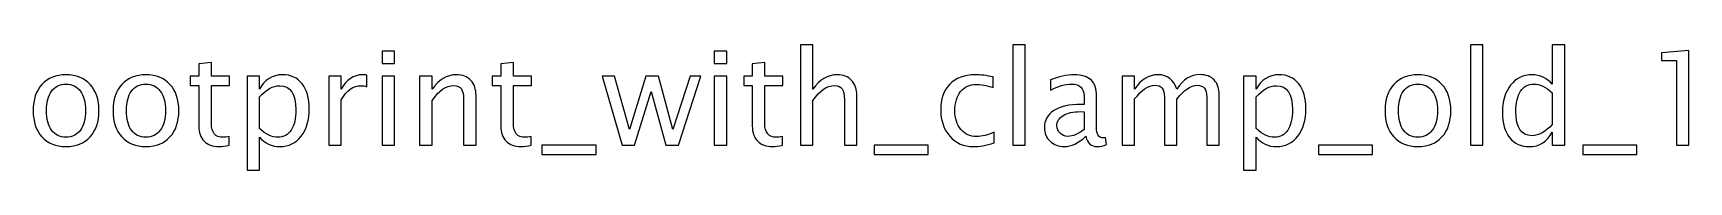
# Model space of a CAD drawing. Header units: centimetres. Extents: x -55 to 43, y -73 to 74.
# Drawn here: x 22.78 to 38.95, y -12.61 to -11.38 of the extents above; entities that cross this region are included whole.
import ezdxf

# ---------------------------------------------------------------- set-up
doc = ezdxf.new("R2010")
doc.units = ezdxf.units.CM
doc.header["$MEASUREMENT"] = 0
doc.layers.add('Layer 1', color=7, linetype='Continuous')

msp = doc.modelspace()

# ---------------------------------------------------------------- linework, layer by layer
at = {"layer": 'Layer 1'}
for points, knots in [([(26.18568, -11.56374), (26.18568, -11.56374), (26.18568, -11.44182), (26.18568, -11.44182), (26.18568, -11.44182), (26.18568, -11.44182), (26.3076, -11.44182), (26.3076, -11.44182), (26.3076, -11.44182), (26.3076, -11.44182), (26.3076, -11.56374), (26.3076, -11.56374), (26.3076, -11.56374), (26.3076, -11.56374), (26.18568, -11.56374), (26.18568, -11.56374)], [0, 0, 0, 0, 0.2, 0.2, 0.2, 0.2, 0.4, 0.4, 0.4, 0.4, 0.6, 0.6, 0.6, 0.6, 1, 1, 1, 1]), ([(29.42948, -11.56374), (29.42948, -11.56374), (29.42948, -11.44182), (29.42948, -11.44182), (29.42948, -11.44182), (29.42948, -11.44182), (29.5514, -11.44182), (29.5514, -11.44182), (29.5514, -11.44182), (29.5514, -11.44182), (29.5514, -11.56374), (29.5514, -11.56374), (29.5514, -11.56374), (29.5514, -11.56374), (29.42948, -11.56374), (29.42948, -11.56374)], [0, 0, 0, 0, 0.2, 0.2, 0.2, 0.2, 0.4, 0.4, 0.4, 0.4, 0.6, 0.6, 0.6, 0.6, 1, 1, 1, 1]), ([(30.27149, -12.36003), (30.27149, -12.36003), (30.27149, -11.38086), (30.27149, -11.38086), (30.27149, -11.38086), (30.27149, -11.38086), (30.39341, -11.38086), (30.39341, -11.38086), (30.39341, -11.38086), (30.39341, -11.38086), (30.39341, -11.81414), (30.39341, -11.81414), (30.39341, -11.81414), (30.45797, -11.71995), (30.53713, -11.67296), (30.63069, -11.67296), (30.63069, -11.67296), (30.68953, -11.67296), (30.73631, -11.69137), (30.77081, -11.72842), (30.77081, -11.72842), (30.80531, -11.76525), (30.82267, -11.81499), (30.82267, -11.87722), (30.82267, -11.87722), (30.82267, -11.87722), (30.82267, -12.36003), (30.82267, -12.36003), (30.82267, -12.36003), (30.82267, -12.36003), (30.70075, -12.36003), (30.70075, -12.36003), (30.70075, -12.36003), (30.70075, -12.36003), (30.70075, -11.91701), (30.70075, -11.91701), (30.70075, -11.91701), (30.70075, -11.86706), (30.69334, -11.8315), (30.67874, -11.81033), (30.67874, -11.81033), (30.66392, -11.78895), (30.63958, -11.77837), (30.6055, -11.77837), (30.6055, -11.77837), (30.53057, -11.77837), (30.45987, -11.82726), (30.39341, -11.92505), (30.39341, -11.92505), (30.39341, -11.92505), (30.39341, -12.36003), (30.39341, -12.36003), (30.39341, -12.36003), (30.39341, -12.36003), (30.27149, -12.36003), (30.27149, -12.36003)], [0, 0, 0, 0, 0.06666667, 0.06666667, 0.06666667, 0.06666667, 0.13333333, 0.13333333, 0.13333333, 0.13333333, 0.2, 0.2, 0.2, 0.2, 0.26666667, 0.26666667, 0.26666667, 0.26666667, 0.33333333, 0.33333333, 0.33333333, 0.33333333, 0.4, 0.4, 0.4, 0.4, 0.46666667, 0.46666667, 0.46666667, 0.46666667, 0.53333333, 0.53333333, 0.53333333, 0.53333333, 0.6, 0.6, 0.6, 0.6, 0.66666667, 0.66666667, 0.66666667, 0.66666667, 0.73333333, 0.73333333, 0.73333333, 0.73333333, 0.8, 0.8, 0.8, 0.8, 0.86666667, 0.86666667, 0.86666667, 0.86666667, 1, 1, 1, 1]), ([(32.34519, -12.36003), (32.34519, -12.36003), (32.34519, -11.38086), (32.34519, -11.38086), (32.34519, -11.38086), (32.34519, -11.38086), (32.46711, -11.38086), (32.46711, -11.38086), (32.46711, -11.38086), (32.46711, -11.38086), (32.46711, -12.36003), (32.46711, -12.36003), (32.46711, -12.36003), (32.46711, -12.36003), (32.34519, -12.36003), (32.34519, -12.36003)], [0, 0, 0, 0, 0.2, 0.2, 0.2, 0.2, 0.4, 0.4, 0.4, 0.4, 0.6, 0.6, 0.6, 0.6, 1, 1, 1, 1]), ([(36.81368, -12.36003), (36.81368, -12.36003), (36.81368, -11.38086), (36.81368, -11.38086), (36.81368, -11.38086), (36.81368, -11.38086), (36.9356, -11.38086), (36.9356, -11.38086), (36.9356, -11.38086), (36.9356, -11.38086), (36.9356, -12.36003), (36.9356, -12.36003), (36.9356, -12.36003), (36.9356, -12.36003), (36.81368, -12.36003), (36.81368, -12.36003)], [0, 0, 0, 0, 0.2, 0.2, 0.2, 0.2, 0.4, 0.4, 0.4, 0.4, 0.6, 0.6, 0.6, 0.6, 1, 1, 1, 1]), ([(37.61378, -12.36003), (37.61378, -12.36003), (37.61378, -12.23366), (37.61378, -12.23366), (37.61378, -12.23366), (37.56404, -12.32807), (37.48911, -12.37527), (37.38899, -12.37527), (37.38899, -12.37527), (37.30771, -12.37527), (37.24379, -12.34585), (37.19722, -12.28679), (37.19722, -12.28679), (37.15065, -12.22774), (37.12737, -12.14709), (37.12737, -12.04486), (37.12737, -12.04486), (37.12737, -11.9331), (37.15383, -11.84314), (37.20653, -11.77498), (37.20653, -11.77498), (37.25945, -11.70704), (37.32888, -11.67296), (37.41503, -11.67296), (37.41503, -11.67296), (37.49482, -11.67296), (37.56129, -11.70344), (37.61378, -11.76461), (37.61378, -11.76461), (37.61378, -11.76461), (37.61378, -11.38086), (37.61378, -11.38086), (37.61378, -11.38086), (37.61378, -11.38086), (37.7357, -11.38086), (37.7357, -11.38086), (37.7357, -11.38086), (37.7357, -11.38086), (37.7357, -12.36003), (37.7357, -12.36003), (37.7357, -12.36003), (37.7357, -12.36003), (37.61378, -12.36003), (37.61378, -12.36003)], [0, 0, 0, 0, 0.08333333, 0.08333333, 0.08333333, 0.08333333, 0.16666667, 0.16666667, 0.16666667, 0.16666667, 0.25, 0.25, 0.25, 0.25, 0.33333333, 0.33333333, 0.33333333, 0.33333333, 0.41666667, 0.41666667, 0.41666667, 0.41666667, 0.5, 0.5, 0.5, 0.5, 0.58333333, 0.58333333, 0.58333333, 0.58333333, 0.66666667, 0.66666667, 0.66666667, 0.66666667, 0.75, 0.75, 0.75, 0.75, 0.83333333, 0.83333333, 0.83333333, 0.83333333, 1, 1, 1, 1]), ([(38.82578, -12.36003), (38.82578, -12.36003), (38.82578, -11.53326), (38.82578, -11.53326), (38.82578, -11.53326), (38.82578, -11.53326), (38.67973, -11.53326), (38.67973, -11.53326), (38.67973, -11.53326), (38.67973, -11.53326), (38.67973, -11.45706), (38.67973, -11.45706), (38.67973, -11.45706), (38.67973, -11.45706), (38.9477, -11.4342), (38.9477, -11.4342), (38.9477, -11.4342), (38.9477, -11.4342), (38.9477, -12.36003), (38.9477, -12.36003), (38.9477, -12.36003), (38.9477, -12.36003), (38.82578, -12.36003), (38.82578, -12.36003)], [0, 0, 0, 0, 0.14285714, 0.14285714, 0.14285714, 0.14285714, 0.28571429, 0.28571429, 0.28571429, 0.28571429, 0.42857143, 0.42857143, 0.42857143, 0.42857143, 0.57142857, 0.57142857, 0.57142857, 0.57142857, 0.71428571, 0.71428571, 0.71428571, 0.71428571, 1, 1, 1, 1]), ([(24.6928, -12.35982), (24.65512, -12.37019), (24.62232, -12.37527), (24.59459, -12.37527), (24.59459, -12.37527), (24.53236, -12.37527), (24.48389, -12.35749), (24.44917, -12.32193), (24.44917, -12.32193), (24.41425, -12.28637), (24.39689, -12.23705), (24.39689, -12.17376), (24.39689, -12.17376), (24.39689, -12.17376), (24.39689, -11.77837), (24.39689, -11.77837), (24.39689, -11.77837), (24.39689, -11.77837), (24.31265, -11.77837), (24.31265, -11.77837), (24.31265, -11.77837), (24.31265, -11.77837), (24.31265, -11.68693), (24.31265, -11.68693), (24.31265, -11.68693), (24.31265, -11.68693), (24.39689, -11.68693), (24.39689, -11.68693), (24.39689, -11.68693), (24.39689, -11.68693), (24.39689, -11.56522), (24.39689, -11.56522), (24.39689, -11.56522), (24.39689, -11.56522), (24.51881, -11.55358), (24.51881, -11.55358), (24.51881, -11.55358), (24.51881, -11.55358), (24.51881, -11.68693), (24.51881, -11.68693), (24.51881, -11.68693), (24.51881, -11.68693), (24.69534, -11.68693), (24.69534, -11.68693), (24.69534, -11.68693), (24.69534, -11.68693), (24.69534, -11.77837), (24.69534, -11.77837), (24.69534, -11.77837), (24.69534, -11.77837), (24.51881, -11.77837), (24.51881, -11.77837), (24.51881, -11.77837), (24.51881, -11.77837), (24.51881, -12.15175), (24.51881, -12.15175), (24.51881, -12.15175), (24.51881, -12.2398), (24.55712, -12.28383), (24.63353, -12.28383), (24.63353, -12.28383), (24.64983, -12.28383), (24.66952, -12.28108), (24.6928, -12.27579), (24.6928, -12.27579), (24.6928, -12.27579), (24.6928, -12.35982), (24.6928, -12.35982)], [0, 0, 0, 0, 0.05555556, 0.05555556, 0.05555556, 0.05555556, 0.11111111, 0.11111111, 0.11111111, 0.11111111, 0.16666667, 0.16666667, 0.16666667, 0.16666667, 0.22222222, 0.22222222, 0.22222222, 0.22222222, 0.27777778, 0.27777778, 0.27777778, 0.27777778, 0.33333333, 0.33333333, 0.33333333, 0.33333333, 0.38888889, 0.38888889, 0.38888889, 0.38888889, 0.44444444, 0.44444444, 0.44444444, 0.44444444, 0.5, 0.5, 0.5, 0.5, 0.55555556, 0.55555556, 0.55555556, 0.55555556, 0.61111111, 0.61111111, 0.61111111, 0.61111111, 0.66666667, 0.66666667, 0.66666667, 0.66666667, 0.72222222, 0.72222222, 0.72222222, 0.72222222, 0.77777778, 0.77777778, 0.77777778, 0.77777778, 0.83333333, 0.83333333, 0.83333333, 0.83333333, 0.88888889, 0.88888889, 0.88888889, 0.88888889, 1, 1, 1, 1]), ([(27.64195, -12.35982), (27.60427, -12.37019), (27.57147, -12.37527), (27.54374, -12.37527), (27.54374, -12.37527), (27.48151, -12.37527), (27.43304, -12.35749), (27.39832, -12.32193), (27.39832, -12.32193), (27.3634, -12.28637), (27.34604, -12.23705), (27.34604, -12.17376), (27.34604, -12.17376), (27.34604, -12.17376), (27.34604, -11.77837), (27.34604, -11.77837), (27.34604, -11.77837), (27.34604, -11.77837), (27.2618, -11.77837), (27.2618, -11.77837), (27.2618, -11.77837), (27.2618, -11.77837), (27.2618, -11.68693), (27.2618, -11.68693), (27.2618, -11.68693), (27.2618, -11.68693), (27.34604, -11.68693), (27.34604, -11.68693), (27.34604, -11.68693), (27.34604, -11.68693), (27.34604, -11.56522), (27.34604, -11.56522), (27.34604, -11.56522), (27.34604, -11.56522), (27.46796, -11.55358), (27.46796, -11.55358), (27.46796, -11.55358), (27.46796, -11.55358), (27.46796, -11.68693), (27.46796, -11.68693), (27.46796, -11.68693), (27.46796, -11.68693), (27.64449, -11.68693), (27.64449, -11.68693), (27.64449, -11.68693), (27.64449, -11.68693), (27.64449, -11.77837), (27.64449, -11.77837), (27.64449, -11.77837), (27.64449, -11.77837), (27.46796, -11.77837), (27.46796, -11.77837), (27.46796, -11.77837), (27.46796, -11.77837), (27.46796, -12.15175), (27.46796, -12.15175), (27.46796, -12.15175), (27.46796, -12.2398), (27.50627, -12.28383), (27.58268, -12.28383), (27.58268, -12.28383), (27.59898, -12.28383), (27.61867, -12.28108), (27.64195, -12.27579), (27.64195, -12.27579), (27.64195, -12.27579), (27.64195, -12.35982), (27.64195, -12.35982)], [0, 0, 0, 0, 0.05555556, 0.05555556, 0.05555556, 0.05555556, 0.11111111, 0.11111111, 0.11111111, 0.11111111, 0.16666667, 0.16666667, 0.16666667, 0.16666667, 0.22222222, 0.22222222, 0.22222222, 0.22222222, 0.27777778, 0.27777778, 0.27777778, 0.27777778, 0.33333333, 0.33333333, 0.33333333, 0.33333333, 0.38888889, 0.38888889, 0.38888889, 0.38888889, 0.44444444, 0.44444444, 0.44444444, 0.44444444, 0.5, 0.5, 0.5, 0.5, 0.55555556, 0.55555556, 0.55555556, 0.55555556, 0.61111111, 0.61111111, 0.61111111, 0.61111111, 0.66666667, 0.66666667, 0.66666667, 0.66666667, 0.72222222, 0.72222222, 0.72222222, 0.72222222, 0.77777778, 0.77777778, 0.77777778, 0.77777778, 0.83333333, 0.83333333, 0.83333333, 0.83333333, 0.88888889, 0.88888889, 0.88888889, 0.88888889, 1, 1, 1, 1]), ([(30.0975, -12.35982), (30.05982, -12.37019), (30.02702, -12.37527), (29.99929, -12.37527), (29.99929, -12.37527), (29.93706, -12.37527), (29.88859, -12.35749), (29.85387, -12.32193), (29.85387, -12.32193), (29.81895, -12.28637), (29.80159, -12.23705), (29.80159, -12.17376), (29.80159, -12.17376), (29.80159, -12.17376), (29.80159, -11.77837), (29.80159, -11.77837), (29.80159, -11.77837), (29.80159, -11.77837), (29.71735, -11.77837), (29.71735, -11.77837), (29.71735, -11.77837), (29.71735, -11.77837), (29.71735, -11.68693), (29.71735, -11.68693), (29.71735, -11.68693), (29.71735, -11.68693), (29.80159, -11.68693), (29.80159, -11.68693), (29.80159, -11.68693), (29.80159, -11.68693), (29.80159, -11.56522), (29.80159, -11.56522), (29.80159, -11.56522), (29.80159, -11.56522), (29.92351, -11.55358), (29.92351, -11.55358), (29.92351, -11.55358), (29.92351, -11.55358), (29.92351, -11.68693), (29.92351, -11.68693), (29.92351, -11.68693), (29.92351, -11.68693), (30.10004, -11.68693), (30.10004, -11.68693), (30.10004, -11.68693), (30.10004, -11.68693), (30.10004, -11.77837), (30.10004, -11.77837), (30.10004, -11.77837), (30.10004, -11.77837), (29.92351, -11.77837), (29.92351, -11.77837), (29.92351, -11.77837), (29.92351, -11.77837), (29.92351, -12.15175), (29.92351, -12.15175), (29.92351, -12.15175), (29.92351, -12.2398), (29.96182, -12.28383), (30.03823, -12.28383), (30.03823, -12.28383), (30.05453, -12.28383), (30.07422, -12.28108), (30.0975, -12.27579), (30.0975, -12.27579), (30.0975, -12.27579), (30.0975, -12.35982), (30.0975, -12.35982)], [0, 0, 0, 0, 0.05555556, 0.05555556, 0.05555556, 0.05555556, 0.11111111, 0.11111111, 0.11111111, 0.11111111, 0.16666667, 0.16666667, 0.16666667, 0.16666667, 0.22222222, 0.22222222, 0.22222222, 0.22222222, 0.27777778, 0.27777778, 0.27777778, 0.27777778, 0.33333333, 0.33333333, 0.33333333, 0.33333333, 0.38888889, 0.38888889, 0.38888889, 0.38888889, 0.44444444, 0.44444444, 0.44444444, 0.44444444, 0.5, 0.5, 0.5, 0.5, 0.55555556, 0.55555556, 0.55555556, 0.55555556, 0.61111111, 0.61111111, 0.61111111, 0.61111111, 0.66666667, 0.66666667, 0.66666667, 0.66666667, 0.72222222, 0.72222222, 0.72222222, 0.72222222, 0.77777778, 0.77777778, 0.77777778, 0.77777778, 0.83333333, 0.83333333, 0.83333333, 0.83333333, 0.88888889, 0.88888889, 0.88888889, 0.88888889, 1, 1, 1, 1]), ([(23.09938, -12.37527), (23.00053, -12.37527), (22.92222, -12.34373), (22.86464, -12.28065), (22.86464, -12.28065), (22.80686, -12.21758), (22.77807, -12.13185), (22.77807, -12.02369), (22.77807, -12.02369), (22.77807, -11.91574), (22.80686, -11.83023), (22.86464, -11.76736), (22.86464, -11.76736), (22.92222, -11.7045), (23.00053, -11.67296), (23.09938, -11.67296), (23.09938, -11.67296), (23.19823, -11.67296), (23.27655, -11.7045), (23.33412, -11.76736), (23.33412, -11.76736), (23.3919, -11.83023), (23.42069, -11.91574), (23.42069, -12.02369), (23.42069, -12.02369), (23.42069, -12.13185), (23.3919, -12.21758), (23.33412, -12.28065), (23.33412, -12.28065), (23.27655, -12.34373), (23.19823, -12.37527), (23.09938, -12.37527)], [0, 0, 0, 0, 0.11111111, 0.11111111, 0.11111111, 0.11111111, 0.22222222, 0.22222222, 0.22222222, 0.22222222, 0.33333333, 0.33333333, 0.33333333, 0.33333333, 0.44444444, 0.44444444, 0.44444444, 0.44444444, 0.55555556, 0.55555556, 0.55555556, 0.55555556, 0.66666667, 0.66666667, 0.66666667, 0.66666667, 0.77777778, 0.77777778, 0.77777778, 0.77777778, 1, 1, 1, 1]), ([(23.09917, -12.28383), (23.15949, -12.28383), (23.20648, -12.26118), (23.23993, -12.21567), (23.23993, -12.21567), (23.27316, -12.17038), (23.28988, -12.10624), (23.28988, -12.02369), (23.28988, -12.02369), (23.28988, -11.94135), (23.27316, -11.87743), (23.23993, -11.83213), (23.23993, -11.83213), (23.20648, -11.78705), (23.15949, -11.7644), (23.09917, -11.7644), (23.09917, -11.7644), (23.03863, -11.7644), (22.99164, -11.78705), (22.95862, -11.83213), (22.95862, -11.83213), (22.92539, -11.87743), (22.90888, -11.94135), (22.90888, -12.02369), (22.90888, -12.02369), (22.90888, -12.10624), (22.92539, -12.17038), (22.95862, -12.21567), (22.95862, -12.21567), (22.99164, -12.26118), (23.03863, -12.28383), (23.09917, -12.28383)], [0, 0, 0, 0, 0.11111111, 0.11111111, 0.11111111, 0.11111111, 0.22222222, 0.22222222, 0.22222222, 0.22222222, 0.33333333, 0.33333333, 0.33333333, 0.33333333, 0.44444444, 0.44444444, 0.44444444, 0.44444444, 0.55555556, 0.55555556, 0.55555556, 0.55555556, 0.66666667, 0.66666667, 0.66666667, 0.66666667, 0.77777778, 0.77777778, 0.77777778, 0.77777778, 1, 1, 1, 1]), ([(23.87958, -12.37527), (23.78073, -12.37527), (23.70242, -12.34373), (23.64484, -12.28065), (23.64484, -12.28065), (23.58706, -12.21758), (23.55827, -12.13185), (23.55827, -12.02369), (23.55827, -12.02369), (23.55827, -11.91574), (23.58706, -11.83023), (23.64484, -11.76736), (23.64484, -11.76736), (23.70242, -11.7045), (23.78073, -11.67296), (23.87958, -11.67296), (23.87958, -11.67296), (23.97843, -11.67296), (24.05675, -11.7045), (24.11432, -11.76736), (24.11432, -11.76736), (24.1721, -11.83023), (24.20089, -11.91574), (24.20089, -12.02369), (24.20089, -12.02369), (24.20089, -12.13185), (24.1721, -12.21758), (24.11432, -12.28065), (24.11432, -12.28065), (24.05675, -12.34373), (23.97843, -12.37527), (23.87958, -12.37527)], [0, 0, 0, 0, 0.11111111, 0.11111111, 0.11111111, 0.11111111, 0.22222222, 0.22222222, 0.22222222, 0.22222222, 0.33333333, 0.33333333, 0.33333333, 0.33333333, 0.44444444, 0.44444444, 0.44444444, 0.44444444, 0.55555556, 0.55555556, 0.55555556, 0.55555556, 0.66666667, 0.66666667, 0.66666667, 0.66666667, 0.77777778, 0.77777778, 0.77777778, 0.77777778, 1, 1, 1, 1]), ([(23.87937, -12.28383), (23.93969, -12.28383), (23.98668, -12.26118), (24.02013, -12.21567), (24.02013, -12.21567), (24.05336, -12.17038), (24.07008, -12.10624), (24.07008, -12.02369), (24.07008, -12.02369), (24.07008, -11.94135), (24.05336, -11.87743), (24.02013, -11.83213), (24.02013, -11.83213), (23.98668, -11.78705), (23.93969, -11.7644), (23.87937, -11.7644), (23.87937, -11.7644), (23.81883, -11.7644), (23.77184, -11.78705), (23.73882, -11.83213), (23.73882, -11.83213), (23.70559, -11.87743), (23.68908, -11.94135), (23.68908, -12.02369), (23.68908, -12.02369), (23.68908, -12.10624), (23.70559, -12.17038), (23.73882, -12.21567), (23.73882, -12.21567), (23.77184, -12.26118), (23.81883, -12.28383), (23.87937, -12.28383)], [0, 0, 0, 0, 0.11111111, 0.11111111, 0.11111111, 0.11111111, 0.22222222, 0.22222222, 0.22222222, 0.22222222, 0.33333333, 0.33333333, 0.33333333, 0.33333333, 0.44444444, 0.44444444, 0.44444444, 0.44444444, 0.55555556, 0.55555556, 0.55555556, 0.55555556, 0.66666667, 0.66666667, 0.66666667, 0.66666667, 0.77777778, 0.77777778, 0.77777778, 0.77777778, 1, 1, 1, 1]), ([(24.86679, -12.60514), (24.86679, -12.60514), (24.86679, -11.68693), (24.86679, -11.68693), (24.86679, -11.68693), (24.86679, -11.68693), (24.98871, -11.68693), (24.98871, -11.68693), (24.98871, -11.68693), (24.98871, -11.68693), (24.98871, -11.81414), (24.98871, -11.81414), (24.98871, -11.81414), (25.03866, -11.71995), (25.11381, -11.67296), (25.21392, -11.67296), (25.21392, -11.67296), (25.29499, -11.67296), (25.3587, -11.70238), (25.40527, -11.76144), (25.40527, -11.76144), (25.45184, -11.82049), (25.47512, -11.90114), (25.47512, -12.00337), (25.47512, -12.00337), (25.47512, -12.11471), (25.44866, -12.20467), (25.39596, -12.27282), (25.39596, -12.27282), (25.34325, -12.34119), (25.27383, -12.37527), (25.18789, -12.37527), (25.18789, -12.37527), (25.10809, -12.37527), (25.04163, -12.34479), (24.98871, -12.28362), (24.98871, -12.28362), (24.98871, -12.28362), (24.98871, -12.60514), (24.98871, -12.60514), (24.98871, -12.60514), (24.98871, -12.60514), (24.86679, -12.60514), (24.86679, -12.60514)], [0, 0, 0, 0, 0.08333333, 0.08333333, 0.08333333, 0.08333333, 0.16666667, 0.16666667, 0.16666667, 0.16666667, 0.25, 0.25, 0.25, 0.25, 0.33333333, 0.33333333, 0.33333333, 0.33333333, 0.41666667, 0.41666667, 0.41666667, 0.41666667, 0.5, 0.5, 0.5, 0.5, 0.58333333, 0.58333333, 0.58333333, 0.58333333, 0.66666667, 0.66666667, 0.66666667, 0.66666667, 0.75, 0.75, 0.75, 0.75, 0.83333333, 0.83333333, 0.83333333, 0.83333333, 1, 1, 1, 1]), ([(24.98871, -12.19959), (25.05158, -12.25568), (25.11148, -12.28383), (25.16842, -12.28383), (25.16842, -12.28383), (25.22451, -12.28383), (25.2679, -12.26033), (25.29838, -12.21356), (25.29838, -12.21356), (25.32907, -12.16678), (25.34431, -12.10095), (25.34431, -12.01586), (25.34431, -12.01586), (25.34431, -11.85838), (25.29224, -11.77964), (25.1881, -11.77964), (25.1881, -11.77964), (25.11994, -11.77964), (25.05348, -11.81647), (24.98871, -11.89034), (24.98871, -11.89034), (24.98871, -11.89034), (24.98871, -12.19959), (24.98871, -12.19959)], [0, 0, 0, 0, 0.14285714, 0.14285714, 0.14285714, 0.14285714, 0.28571429, 0.28571429, 0.28571429, 0.28571429, 0.42857143, 0.42857143, 0.42857143, 0.42857143, 0.57142857, 0.57142857, 0.57142857, 0.57142857, 0.71428571, 0.71428571, 0.71428571, 0.71428571, 1, 1, 1, 1]), ([(25.66604, -12.36003), (25.66604, -12.36003), (25.66604, -11.68693), (25.66604, -11.68693), (25.66604, -11.68693), (25.66604, -11.68693), (25.78796, -11.68693), (25.78796, -11.68693), (25.78796, -11.68693), (25.78796, -11.68693), (25.78796, -11.81414), (25.78796, -11.81414), (25.78796, -11.81414), (25.83643, -11.71995), (25.90671, -11.67296), (25.99899, -11.67296), (25.99899, -11.67296), (26.01148, -11.67296), (26.0246, -11.67402), (26.03815, -11.67613), (26.03815, -11.67613), (26.03815, -11.67613), (26.03815, -11.79022), (26.03815, -11.79022), (26.03815, -11.79022), (26.01698, -11.78324), (25.99836, -11.77964), (25.98227, -11.77964), (25.98227, -11.77964), (25.9048, -11.77964), (25.84003, -11.82536), (25.78796, -11.91701), (25.78796, -11.91701), (25.78796, -11.91701), (25.78796, -12.36003), (25.78796, -12.36003), (25.78796, -12.36003), (25.78796, -12.36003), (25.66604, -12.36003), (25.66604, -12.36003)], [0, 0, 0, 0, 0.09090909, 0.09090909, 0.09090909, 0.09090909, 0.18181818, 0.18181818, 0.18181818, 0.18181818, 0.27272727, 0.27272727, 0.27272727, 0.27272727, 0.36363636, 0.36363636, 0.36363636, 0.36363636, 0.45454545, 0.45454545, 0.45454545, 0.45454545, 0.54545455, 0.54545455, 0.54545455, 0.54545455, 0.63636364, 0.63636364, 0.63636364, 0.63636364, 0.72727273, 0.72727273, 0.72727273, 0.72727273, 0.81818182, 0.81818182, 0.81818182, 0.81818182, 1, 1, 1, 1]), ([(26.18568, -12.36003), (26.18568, -12.36003), (26.18568, -11.68693), (26.18568, -11.68693), (26.18568, -11.68693), (26.18568, -11.68693), (26.3076, -11.68693), (26.3076, -11.68693), (26.3076, -11.68693), (26.3076, -11.68693), (26.3076, -12.36003), (26.3076, -12.36003), (26.3076, -12.36003), (26.3076, -12.36003), (26.18568, -12.36003), (26.18568, -12.36003)], [0, 0, 0, 0, 0.2, 0.2, 0.2, 0.2, 0.4, 0.4, 0.4, 0.4, 0.6, 0.6, 0.6, 0.6, 1, 1, 1, 1]), ([(26.55271, -12.36003), (26.55271, -12.36003), (26.55271, -11.68693), (26.55271, -11.68693), (26.55271, -11.68693), (26.55271, -11.68693), (26.67463, -11.68693), (26.67463, -11.68693), (26.67463, -11.68693), (26.67463, -11.68693), (26.67463, -11.81414), (26.67463, -11.81414), (26.67463, -11.81414), (26.73919, -11.71995), (26.81835, -11.67296), (26.91191, -11.67296), (26.91191, -11.67296), (26.97075, -11.67296), (27.01753, -11.69137), (27.05203, -11.72842), (27.05203, -11.72842), (27.08653, -11.76525), (27.10389, -11.81499), (27.10389, -11.87722), (27.10389, -11.87722), (27.10389, -11.87722), (27.10389, -12.36003), (27.10389, -12.36003), (27.10389, -12.36003), (27.10389, -12.36003), (26.98197, -12.36003), (26.98197, -12.36003), (26.98197, -12.36003), (26.98197, -12.36003), (26.98197, -11.91701), (26.98197, -11.91701), (26.98197, -11.91701), (26.98197, -11.86706), (26.97456, -11.8315), (26.95996, -11.81033), (26.95996, -11.81033), (26.94514, -11.78895), (26.9208, -11.77837), (26.88672, -11.77837), (26.88672, -11.77837), (26.81179, -11.77837), (26.74109, -11.82726), (26.67463, -11.92505), (26.67463, -11.92505), (26.67463, -11.92505), (26.67463, -12.36003), (26.67463, -12.36003), (26.67463, -12.36003), (26.67463, -12.36003), (26.55271, -12.36003), (26.55271, -12.36003)], [0, 0, 0, 0, 0.06666667, 0.06666667, 0.06666667, 0.06666667, 0.13333333, 0.13333333, 0.13333333, 0.13333333, 0.2, 0.2, 0.2, 0.2, 0.26666667, 0.26666667, 0.26666667, 0.26666667, 0.33333333, 0.33333333, 0.33333333, 0.33333333, 0.4, 0.4, 0.4, 0.4, 0.46666667, 0.46666667, 0.46666667, 0.46666667, 0.53333333, 0.53333333, 0.53333333, 0.53333333, 0.6, 0.6, 0.6, 0.6, 0.66666667, 0.66666667, 0.66666667, 0.66666667, 0.73333333, 0.73333333, 0.73333333, 0.73333333, 0.8, 0.8, 0.8, 0.8, 0.86666667, 0.86666667, 0.86666667, 0.86666667, 1, 1, 1, 1]), ([(28.52968, -12.36003), (28.52968, -12.36003), (28.33664, -11.68693), (28.33664, -11.68693), (28.33664, -11.68693), (28.33664, -11.68693), (28.4556, -11.68693), (28.4556, -11.68693), (28.4556, -11.68693), (28.4556, -11.68693), (28.60355, -12.20953), (28.60355, -12.20953), (28.60355, -12.20953), (28.60355, -12.20953), (28.76315, -11.68693), (28.76315, -11.68693), (28.76315, -11.68693), (28.76315, -11.68693), (28.88507, -11.68693), (28.88507, -11.68693), (28.88507, -11.68693), (28.88507, -11.68693), (29.0254, -12.20869), (29.0254, -12.20869), (29.0254, -12.20869), (29.0254, -12.20869), (29.19516, -11.68693), (29.19516, -11.68693), (29.19516, -11.68693), (29.19516, -11.68693), (29.2993, -11.68693), (29.2993, -11.68693), (29.2993, -11.68693), (29.2993, -11.68693), (29.07959, -12.36003), (29.07959, -12.36003), (29.07959, -12.36003), (29.07959, -12.36003), (28.95767, -12.36003), (28.95767, -12.36003), (28.95767, -12.36003), (28.95767, -12.36003), (28.81331, -11.8351), (28.81331, -11.8351), (28.81331, -11.8351), (28.81331, -11.8351), (28.6516, -12.36003), (28.6516, -12.36003), (28.6516, -12.36003), (28.6516, -12.36003), (28.52968, -12.36003), (28.52968, -12.36003)], [0, 0, 0, 0, 0.07142857, 0.07142857, 0.07142857, 0.07142857, 0.14285714, 0.14285714, 0.14285714, 0.14285714, 0.21428571, 0.21428571, 0.21428571, 0.21428571, 0.28571429, 0.28571429, 0.28571429, 0.28571429, 0.35714286, 0.35714286, 0.35714286, 0.35714286, 0.42857143, 0.42857143, 0.42857143, 0.42857143, 0.5, 0.5, 0.5, 0.5, 0.57142857, 0.57142857, 0.57142857, 0.57142857, 0.64285714, 0.64285714, 0.64285714, 0.64285714, 0.71428571, 0.71428571, 0.71428571, 0.71428571, 0.78571429, 0.78571429, 0.78571429, 0.78571429, 0.85714286, 0.85714286, 0.85714286, 0.85714286, 1, 1, 1, 1]), ([(29.42948, -12.36003), (29.42948, -12.36003), (29.42948, -11.68693), (29.42948, -11.68693), (29.42948, -11.68693), (29.42948, -11.68693), (29.5514, -11.68693), (29.5514, -11.68693), (29.5514, -11.68693), (29.5514, -11.68693), (29.5514, -12.36003), (29.5514, -12.36003), (29.5514, -12.36003), (29.5514, -12.36003), (29.42948, -12.36003), (29.42948, -12.36003)], [0, 0, 0, 0, 0.2, 0.2, 0.2, 0.2, 0.4, 0.4, 0.4, 0.4, 0.6, 0.6, 0.6, 0.6, 1, 1, 1, 1]), ([(32.1621, -12.33971), (32.08315, -12.36342), (32.01499, -12.37527), (31.95763, -12.37527), (31.95763, -12.37527), (31.86661, -12.37527), (31.79126, -12.34161), (31.73136, -12.27452), (31.73136, -12.27452), (31.67146, -12.20721), (31.6414, -12.12233), (31.6414, -12.02009), (31.6414, -12.02009), (31.6414, -11.91087), (31.67103, -11.82557), (31.7303, -11.76461), (31.7303, -11.76461), (31.78957, -11.70344), (31.87233, -11.67296), (31.97859, -11.67296), (31.97859, -11.67296), (32.03087, -11.67296), (32.08971, -11.68016), (32.15448, -11.69455), (32.15448, -11.69455), (32.15448, -11.69455), (32.15448, -11.79742), (32.15448, -11.79742), (32.15448, -11.79742), (32.08569, -11.7771), (32.0296, -11.76694), (31.98642, -11.76694), (31.98642, -11.76694), (31.92376, -11.76694), (31.8736, -11.79043), (31.83613, -11.83721), (31.83613, -11.83721), (31.79867, -11.88399), (31.77983, -11.94643), (31.77983, -12.02433), (31.77983, -12.02433), (31.77983, -12.09989), (31.7993, -12.16085), (31.83804, -12.20763), (31.83804, -12.20763), (31.87677, -12.2542), (31.92736, -12.27748), (31.99023, -12.27748), (31.99023, -12.27748), (32.0459, -12.27748), (32.10305, -12.26309), (32.1621, -12.2343), (32.1621, -12.2343), (32.1621, -12.2343), (32.1621, -12.33971), (32.1621, -12.33971)], [0, 0, 0, 0, 0.06666667, 0.06666667, 0.06666667, 0.06666667, 0.13333333, 0.13333333, 0.13333333, 0.13333333, 0.2, 0.2, 0.2, 0.2, 0.26666667, 0.26666667, 0.26666667, 0.26666667, 0.33333333, 0.33333333, 0.33333333, 0.33333333, 0.4, 0.4, 0.4, 0.4, 0.46666667, 0.46666667, 0.46666667, 0.46666667, 0.53333333, 0.53333333, 0.53333333, 0.53333333, 0.6, 0.6, 0.6, 0.6, 0.66666667, 0.66666667, 0.66666667, 0.66666667, 0.73333333, 0.73333333, 0.73333333, 0.73333333, 0.8, 0.8, 0.8, 0.8, 0.86666667, 0.86666667, 0.86666667, 0.86666667, 1, 1, 1, 1]), ([(33.05914, -12.2743), (32.98591, -12.34161), (32.91542, -12.37527), (32.84769, -12.37527), (32.84769, -12.37527), (32.79202, -12.37527), (32.74566, -12.35791), (32.70905, -12.32299), (32.70905, -12.32299), (32.67222, -12.28806), (32.6538, -12.24404), (32.6538, -12.19091), (32.6538, -12.19091), (32.6538, -12.11746), (32.6847, -12.06094), (32.74651, -12.02157), (32.74651, -12.02157), (32.80832, -11.9822), (32.89701, -11.96252), (33.01258, -11.96252), (33.01258, -11.96252), (33.01258, -11.96252), (33.04115, -11.96252), (33.04115, -11.96252), (33.04115, -11.96252), (33.04115, -11.96252), (33.04115, -11.88145), (33.04115, -11.88145), (33.04115, -11.88145), (33.04115, -11.80335), (33.00051, -11.7644), (32.91902, -11.7644), (32.91902, -11.7644), (32.85594, -11.7644), (32.78694, -11.7843), (32.71222, -11.82409), (32.71222, -11.82409), (32.71222, -11.82409), (32.71222, -11.72376), (32.71222, -11.72376), (32.71222, -11.72376), (32.79435, -11.68989), (32.87182, -11.67296), (32.94442, -11.67296), (32.94442, -11.67296), (33.01914, -11.67296), (33.07438, -11.68989), (33.10973, -11.72397), (33.10973, -11.72397), (33.14529, -11.75805), (33.16307, -11.81054), (33.16307, -11.88145), (33.16307, -11.88145), (33.16307, -11.88145), (33.16307, -12.18562), (33.16307, -12.18562), (33.16307, -12.18562), (33.16307, -12.25525), (33.18445, -12.29018), (33.22742, -12.29018), (33.22742, -12.29018), (33.23271, -12.29018), (33.24054, -12.28933), (33.25091, -12.28764), (33.25091, -12.28764), (33.25091, -12.28764), (33.25959, -12.35537), (33.25959, -12.35537), (33.25959, -12.35537), (33.23186, -12.36871), (33.20138, -12.37527), (33.16794, -12.37527), (33.16794, -12.37527), (33.111, -12.37527), (33.07481, -12.34161), (33.05914, -12.2743)], [0, 0, 0, 0, 0.05, 0.05, 0.05, 0.05, 0.1, 0.1, 0.1, 0.1, 0.15, 0.15, 0.15, 0.15, 0.2, 0.2, 0.2, 0.2, 0.25, 0.25, 0.25, 0.25, 0.3, 0.3, 0.3, 0.3, 0.35, 0.35, 0.35, 0.35, 0.4, 0.4, 0.4, 0.4, 0.45, 0.45, 0.45, 0.45, 0.5, 0.5, 0.5, 0.5, 0.55, 0.55, 0.55, 0.55, 0.6, 0.6, 0.6, 0.6, 0.65, 0.65, 0.65, 0.65, 0.7, 0.7, 0.7, 0.7, 0.75, 0.75, 0.75, 0.75, 0.8, 0.8, 0.8, 0.8, 0.85, 0.85, 0.85, 0.85, 0.9, 0.9, 0.9, 0.9, 1, 1, 1, 1]), ([(33.41347, -12.36003), (33.41347, -12.36003), (33.41347, -11.68693), (33.41347, -11.68693), (33.41347, -11.68693), (33.41347, -11.68693), (33.53539, -11.68693), (33.53539, -11.68693), (33.53539, -11.68693), (33.53539, -11.68693), (33.53539, -11.81414), (33.53539, -11.81414), (33.53539, -11.81414), (33.59487, -11.71995), (33.67107, -11.67296), (33.76441, -11.67296), (33.76441, -11.67296), (33.85437, -11.67296), (33.91554, -11.71995), (33.94814, -11.81414), (33.94814, -11.81414), (34.00593, -11.7191), (34.08128, -11.67169), (34.17378, -11.67169), (34.17378, -11.67169), (34.23283, -11.67169), (34.27876, -11.68905), (34.31157, -11.72397), (34.31157, -11.72397), (34.34438, -11.7589), (34.36089, -11.80779), (34.36089, -11.87066), (34.36089, -11.87066), (34.36089, -11.87066), (34.36089, -12.36003), (34.36089, -12.36003), (34.36089, -12.36003), (34.36089, -12.36003), (34.23897, -12.36003), (34.23897, -12.36003), (34.23897, -12.36003), (34.23897, -12.36003), (34.23897, -11.89076), (34.23897, -11.89076), (34.23897, -11.89076), (34.23897, -11.81414), (34.20849, -11.77583), (34.14753, -11.77583), (34.14753, -11.77583), (34.08424, -11.77583), (34.01778, -11.82049), (33.94814, -11.91003), (33.94814, -11.91003), (33.94814, -11.91003), (33.94814, -12.36003), (33.94814, -12.36003), (33.94814, -12.36003), (33.94814, -12.36003), (33.82622, -12.36003), (33.82622, -12.36003), (33.82622, -12.36003), (33.82622, -12.36003), (33.82622, -11.89034), (33.82622, -11.89034), (33.82622, -11.89034), (33.82622, -11.81308), (33.79532, -11.77456), (33.7333, -11.77456), (33.7333, -11.77456), (33.6717, -11.77456), (33.60566, -11.81943), (33.53539, -11.90939), (33.53539, -11.90939), (33.53539, -11.90939), (33.53539, -12.36003), (33.53539, -12.36003), (33.53539, -12.36003), (33.53539, -12.36003), (33.41347, -12.36003), (33.41347, -12.36003)], [0, 0, 0, 0, 0.04761905, 0.04761905, 0.04761905, 0.04761905, 0.0952381, 0.0952381, 0.0952381, 0.0952381, 0.14285714, 0.14285714, 0.14285714, 0.14285714, 0.19047619, 0.19047619, 0.19047619, 0.19047619, 0.23809524, 0.23809524, 0.23809524, 0.23809524, 0.28571429, 0.28571429, 0.28571429, 0.28571429, 0.33333333, 0.33333333, 0.33333333, 0.33333333, 0.38095238, 0.38095238, 0.38095238, 0.38095238, 0.42857143, 0.42857143, 0.42857143, 0.42857143, 0.47619048, 0.47619048, 0.47619048, 0.47619048, 0.52380952, 0.52380952, 0.52380952, 0.52380952, 0.57142857, 0.57142857, 0.57142857, 0.57142857, 0.61904762, 0.61904762, 0.61904762, 0.61904762, 0.66666667, 0.66666667, 0.66666667, 0.66666667, 0.71428571, 0.71428571, 0.71428571, 0.71428571, 0.76190476, 0.76190476, 0.76190476, 0.76190476, 0.80952381, 0.80952381, 0.80952381, 0.80952381, 0.85714286, 0.85714286, 0.85714286, 0.85714286, 0.9047619, 0.9047619, 0.9047619, 0.9047619, 1, 1, 1, 1]), ([(34.59923, -12.60514), (34.59923, -12.60514), (34.59923, -11.68693), (34.59923, -11.68693), (34.59923, -11.68693), (34.59923, -11.68693), (34.72115, -11.68693), (34.72115, -11.68693), (34.72115, -11.68693), (34.72115, -11.68693), (34.72115, -11.81414), (34.72115, -11.81414), (34.72115, -11.81414), (34.7711, -11.71995), (34.84625, -11.67296), (34.94636, -11.67296), (34.94636, -11.67296), (35.02743, -11.67296), (35.09114, -11.70238), (35.13771, -11.76144), (35.13771, -11.76144), (35.18428, -11.82049), (35.20756, -11.90114), (35.20756, -12.00337), (35.20756, -12.00337), (35.20756, -12.11471), (35.1811, -12.20467), (35.1284, -12.27282), (35.1284, -12.27282), (35.07569, -12.34119), (35.00627, -12.37527), (34.92033, -12.37527), (34.92033, -12.37527), (34.84053, -12.37527), (34.77407, -12.34479), (34.72115, -12.28362), (34.72115, -12.28362), (34.72115, -12.28362), (34.72115, -12.60514), (34.72115, -12.60514), (34.72115, -12.60514), (34.72115, -12.60514), (34.59923, -12.60514), (34.59923, -12.60514)], [0, 0, 0, 0, 0.08333333, 0.08333333, 0.08333333, 0.08333333, 0.16666667, 0.16666667, 0.16666667, 0.16666667, 0.25, 0.25, 0.25, 0.25, 0.33333333, 0.33333333, 0.33333333, 0.33333333, 0.41666667, 0.41666667, 0.41666667, 0.41666667, 0.5, 0.5, 0.5, 0.5, 0.58333333, 0.58333333, 0.58333333, 0.58333333, 0.66666667, 0.66666667, 0.66666667, 0.66666667, 0.75, 0.75, 0.75, 0.75, 0.83333333, 0.83333333, 0.83333333, 0.83333333, 1, 1, 1, 1]), ([(34.72115, -12.19959), (34.78402, -12.25568), (34.84392, -12.28383), (34.90086, -12.28383), (34.90086, -12.28383), (34.95695, -12.28383), (35.00034, -12.26033), (35.03082, -12.21356), (35.03082, -12.21356), (35.06151, -12.16678), (35.07675, -12.10095), (35.07675, -12.01586), (35.07675, -12.01586), (35.07675, -11.85838), (35.02468, -11.77964), (34.92054, -11.77964), (34.92054, -11.77964), (34.85238, -11.77964), (34.78592, -11.81647), (34.72115, -11.89034), (34.72115, -11.89034), (34.72115, -11.89034), (34.72115, -12.19959), (34.72115, -12.19959)], [0, 0, 0, 0, 0.14285714, 0.14285714, 0.14285714, 0.14285714, 0.28571429, 0.28571429, 0.28571429, 0.28571429, 0.42857143, 0.42857143, 0.42857143, 0.42857143, 0.57142857, 0.57142857, 0.57142857, 0.57142857, 0.71428571, 0.71428571, 0.71428571, 0.71428571, 1, 1, 1, 1]), ([(36.30145, -12.37527), (36.2026, -12.37527), (36.12429, -12.34373), (36.06671, -12.28065), (36.06671, -12.28065), (36.00893, -12.21758), (35.98014, -12.13185), (35.98014, -12.02369), (35.98014, -12.02369), (35.98014, -11.91574), (36.00893, -11.83023), (36.06671, -11.76736), (36.06671, -11.76736), (36.12429, -11.7045), (36.2026, -11.67296), (36.30145, -11.67296), (36.30145, -11.67296), (36.4003, -11.67296), (36.47862, -11.7045), (36.53619, -11.76736), (36.53619, -11.76736), (36.59397, -11.83023), (36.62276, -11.91574), (36.62276, -12.02369), (36.62276, -12.02369), (36.62276, -12.13185), (36.59397, -12.21758), (36.53619, -12.28065), (36.53619, -12.28065), (36.47862, -12.34373), (36.4003, -12.37527), (36.30145, -12.37527)], [0, 0, 0, 0, 0.11111111, 0.11111111, 0.11111111, 0.11111111, 0.22222222, 0.22222222, 0.22222222, 0.22222222, 0.33333333, 0.33333333, 0.33333333, 0.33333333, 0.44444444, 0.44444444, 0.44444444, 0.44444444, 0.55555556, 0.55555556, 0.55555556, 0.55555556, 0.66666667, 0.66666667, 0.66666667, 0.66666667, 0.77777778, 0.77777778, 0.77777778, 0.77777778, 1, 1, 1, 1]), ([(36.30124, -12.28383), (36.36156, -12.28383), (36.40855, -12.26118), (36.442, -12.21567), (36.442, -12.21567), (36.47523, -12.17038), (36.49195, -12.10624), (36.49195, -12.02369), (36.49195, -12.02369), (36.49195, -11.94135), (36.47523, -11.87743), (36.442, -11.83213), (36.442, -11.83213), (36.40855, -11.78705), (36.36156, -11.7644), (36.30124, -11.7644), (36.30124, -11.7644), (36.2407, -11.7644), (36.19371, -11.78705), (36.16069, -11.83213), (36.16069, -11.83213), (36.12746, -11.87743), (36.11095, -11.94135), (36.11095, -12.02369), (36.11095, -12.02369), (36.11095, -12.10624), (36.12746, -12.17038), (36.16069, -12.21567), (36.16069, -12.21567), (36.19371, -12.26118), (36.2407, -12.28383), (36.30124, -12.28383)], [0, 0, 0, 0, 0.11111111, 0.11111111, 0.11111111, 0.11111111, 0.22222222, 0.22222222, 0.22222222, 0.22222222, 0.33333333, 0.33333333, 0.33333333, 0.33333333, 0.44444444, 0.44444444, 0.44444444, 0.44444444, 0.55555556, 0.55555556, 0.55555556, 0.55555556, 0.66666667, 0.66666667, 0.66666667, 0.66666667, 0.77777778, 0.77777778, 0.77777778, 0.77777778, 1, 1, 1, 1]), ([(37.61378, -11.84801), (37.55049, -11.79234), (37.49059, -11.7644), (37.43386, -11.7644), (37.43386, -11.7644), (37.37798, -11.7644), (37.3348, -11.78768), (37.30411, -11.83446), (37.30411, -11.83446), (37.27342, -11.88103), (37.25818, -11.94707), (37.25818, -12.03258), (37.25818, -12.03258), (37.25818, -12.18985), (37.31025, -12.26859), (37.4146, -12.26859), (37.4146, -12.26859), (37.48234, -12.26859), (37.5488, -12.23155), (37.61378, -12.15768), (37.61378, -12.15768), (37.61378, -12.15768), (37.61378, -11.84801), (37.61378, -11.84801)], [0, 0, 0, 0, 0.14285714, 0.14285714, 0.14285714, 0.14285714, 0.28571429, 0.28571429, 0.28571429, 0.28571429, 0.42857143, 0.42857143, 0.42857143, 0.42857143, 0.57142857, 0.57142857, 0.57142857, 0.57142857, 0.71428571, 0.71428571, 0.71428571, 0.71428571, 1, 1, 1, 1]), ([(33.04115, -12.20784), (33.04115, -12.20784), (33.04115, -12.03491), (33.04115, -12.03491), (33.04115, -12.03491), (33.04115, -12.03491), (33.00199, -12.03364), (33.00199, -12.03364), (33.00199, -12.03364), (32.93426, -12.03364), (32.87965, -12.04613), (32.83795, -12.0711), (32.83795, -12.0711), (32.79646, -12.09629), (32.77572, -12.12952), (32.77572, -12.17101), (32.77572, -12.17101), (32.77572, -12.20001), (32.78609, -12.22456), (32.80662, -12.24467), (32.80662, -12.24467), (32.82737, -12.26478), (32.85256, -12.27494), (32.8824, -12.27494), (32.8824, -12.27494), (32.9332, -12.27494), (32.98612, -12.2525), (33.04115, -12.20784)], [0, 0, 0, 0, 0.125, 0.125, 0.125, 0.125, 0.25, 0.25, 0.25, 0.25, 0.375, 0.375, 0.375, 0.375, 0.5, 0.5, 0.5, 0.5, 0.625, 0.625, 0.625, 0.625, 0.75, 0.75, 0.75, 0.75, 1, 1, 1, 1]), ([(27.74736, -12.45147), (27.74736, -12.45147), (27.74736, -12.36003), (27.74736, -12.36003), (27.74736, -12.36003), (27.74736, -12.36003), (28.27568, -12.36003), (28.27568, -12.36003), (28.27568, -12.36003), (28.27568, -12.36003), (28.27568, -12.45147), (28.27568, -12.45147), (28.27568, -12.45147), (28.27568, -12.45147), (27.74736, -12.45147), (27.74736, -12.45147)], [0, 0, 0, 0, 0.2, 0.2, 0.2, 0.2, 0.4, 0.4, 0.4, 0.4, 0.6, 0.6, 0.6, 0.6, 1, 1, 1, 1]), ([(30.99116, -12.45147), (30.99116, -12.45147), (30.99116, -12.36003), (30.99116, -12.36003), (30.99116, -12.36003), (30.99116, -12.36003), (31.51948, -12.36003), (31.51948, -12.36003), (31.51948, -12.36003), (31.51948, -12.36003), (31.51948, -12.45147), (31.51948, -12.45147), (31.51948, -12.45147), (31.51948, -12.45147), (30.99116, -12.45147), (30.99116, -12.45147)], [0, 0, 0, 0, 0.2, 0.2, 0.2, 0.2, 0.4, 0.4, 0.4, 0.4, 0.6, 0.6, 0.6, 0.6, 1, 1, 1, 1]), ([(35.3299, -12.45147), (35.3299, -12.45147), (35.3299, -12.36003), (35.3299, -12.36003), (35.3299, -12.36003), (35.3299, -12.36003), (35.85822, -12.36003), (35.85822, -12.36003), (35.85822, -12.36003), (35.85822, -12.36003), (35.85822, -12.45147), (35.85822, -12.45147), (35.85822, -12.45147), (35.85822, -12.45147), (35.3299, -12.45147), (35.3299, -12.45147)], [0, 0, 0, 0, 0.2, 0.2, 0.2, 0.2, 0.4, 0.4, 0.4, 0.4, 0.6, 0.6, 0.6, 0.6, 1, 1, 1, 1]), ([(37.91138, -12.45147), (37.91138, -12.45147), (37.91138, -12.36003), (37.91138, -12.36003), (37.91138, -12.36003), (37.91138, -12.36003), (38.4397, -12.36003), (38.4397, -12.36003), (38.4397, -12.36003), (38.4397, -12.36003), (38.4397, -12.45147), (38.4397, -12.45147), (38.4397, -12.45147), (38.4397, -12.45147), (37.91138, -12.45147), (37.91138, -12.45147)], [0, 0, 0, 0, 0.2, 0.2, 0.2, 0.2, 0.4, 0.4, 0.4, 0.4, 0.6, 0.6, 0.6, 0.6, 1, 1, 1, 1])]:
    msp.add_open_spline(points, degree=3, knots=knots, dxfattribs=at)

doc.saveas('drawing.dxf')
